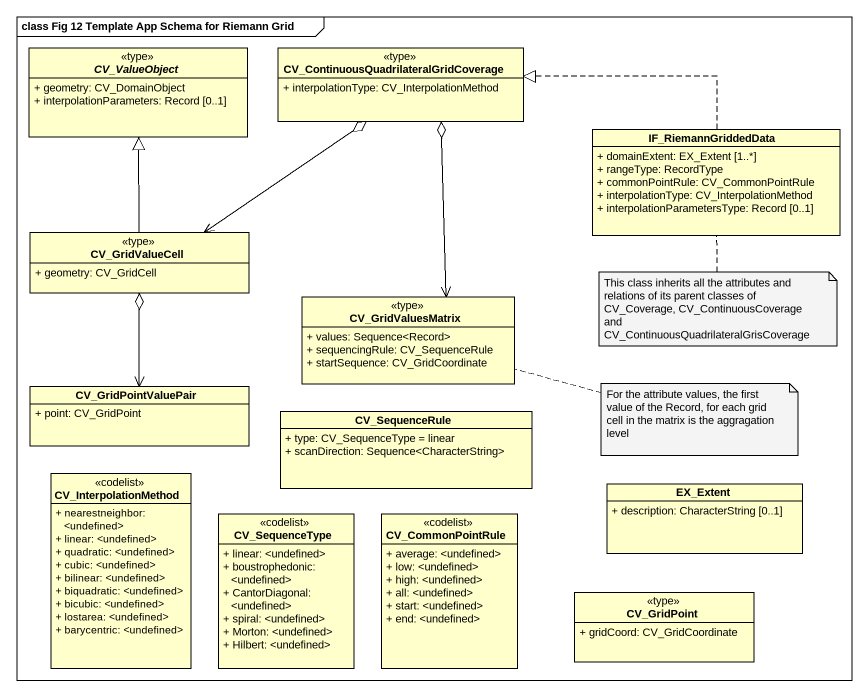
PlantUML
@startuml
mainframe class Fig 12 Template App Schema for Riemann Grid
hide circle
hide empty members
skinparam classAttributeIconSize 0
abstract class CV_ValueObject <<type>> {
  + geometry: CV_DomainObject
  + interpolationParameters: Record [0..1]
}
class "CV_ContinuousQuadrilateralGridCoverage" as CV_ContinuousQuadrilateralGr <<type>> {
  + interpolationType: CV_InterpolationMethod
}
class IF_RiemannGriddedData {
  + domainExtent: EX_Extent [1..*]
  + rangeType: RecordType
  + commonPointRule: CV_CommonPointRule
  + interpolationType: CV_InterpolationMethod
  + interpolationParametersType: Record [0..1]
}
class CV_GridValueCell <<type>> {
  + geometry: CV_GridCell
}
class CV_GridValuesMatrix <<type>> {
  + values: Sequence<Record>
  + sequencingRule: CV_SequenceRule
  + startSequence: CV_GridCoordinate
}
class CV_GridPointValuePair {
  + point: CV_GridPoint
}
class CV_SequenceRule {
  + type: CV_SequenceType = linear
  + scanDirection: Sequence<CharacterString>
}
class CV_InterpolationMethod <<codelist>> {
  + nearestneighbor: <undefined>
  + linear: <undefined>
  + quadratic: <undefined>
  + cubic: <undefined>
  + bilinear: <undefined>
  + biquadratic: <undefined>
  + bicubic: <undefined>
  + lostarea: <undefined>
  + barycentric: <undefined>
}
class EX_Extent {
  + description: CharacterString [0..1]
}
class CV_SequenceType <<codelist>> {
  + linear: <undefined>
  + boustrophedonic: <undefined>
  + CantorDiagonal: <undefined>
  + spiral: <undefined>
  + Morton: <undefined>
  + Hilbert: <undefined>
}
class CV_CommonPointRule <<codelist>> {
  + average: <undefined>
  + low: <undefined>
  + high: <undefined>
  + all: <undefined>
  + start: <undefined>
  + end: <undefined>
}
class CV_GridPoint <<type>> {
  + gridCoord: CV_GridCoordinate
}
IF_RiemannGriddedData .left.|> CV_ContinuousQuadrilateralGr
CV_GridValueCell -up-|> CV_ValueObject
CV_GridValueCell <-up-o CV_ContinuousQuadrilateralGr
CV_GridValuesMatrix <-up-o CV_ContinuousQuadrilateralGr
CV_GridPointValuePair <-up-o CV_GridValueCell
note bottom of IF_RiemannGriddedData : This class inherits all the attributes and relations of its parent classes of CV_Coverage, CV_ContinuousCoverage and CV_ContinuousQuadrilateralGrisCoverage
note right of CV_GridValuesMatrix : For the attribute values, the first value of the Record, for each grid cell in the matrix is the aggragation level
@enduml
